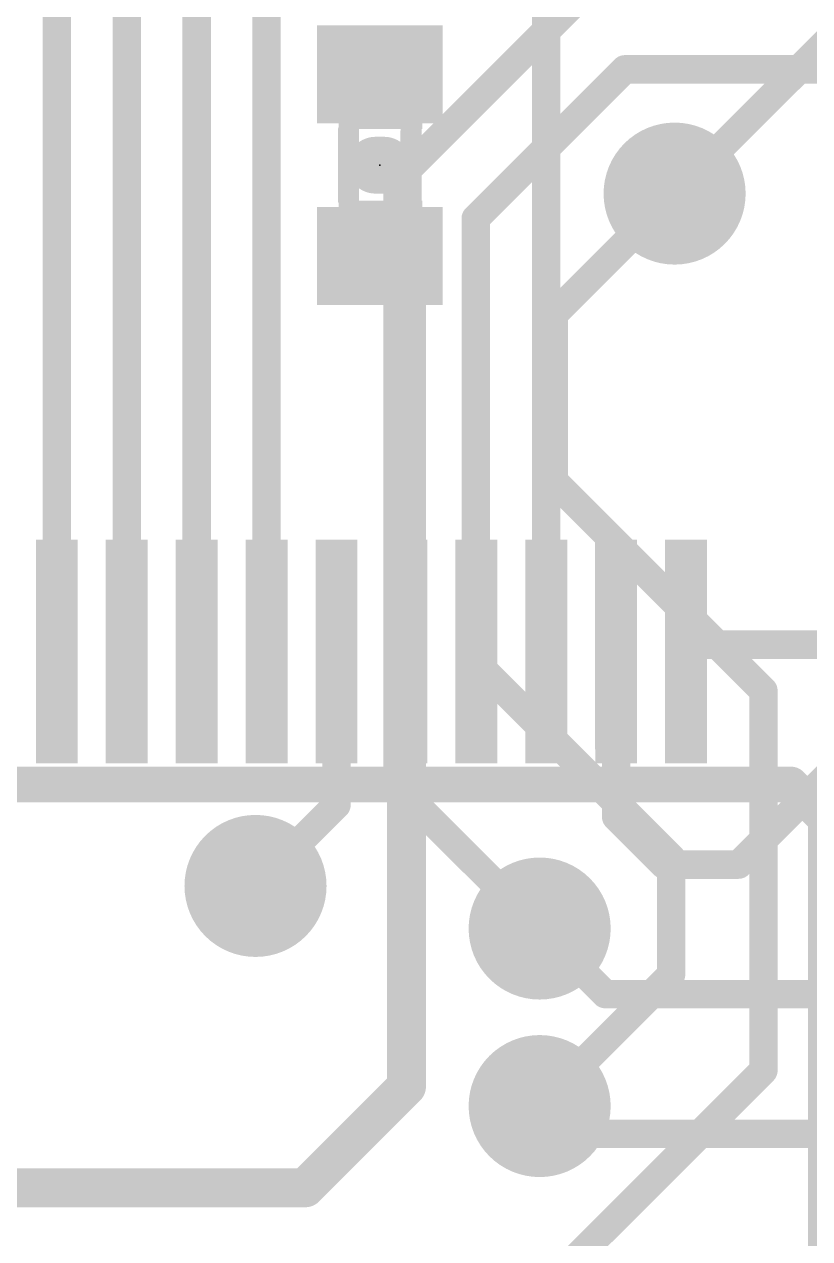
# Model space of a CAD drawing. Extents: x -1 to 63.6, y -0.1 to 40.7.
# Drawn here: x 43.18 to 48.79, y 24.07 to 32.76 of the extents above; entities that cross this region are included whole.
import ezdxf

# ---------------------------------------------------------------- set-up
doc = ezdxf.new("R2010")
doc.units = 0
for name, color, linetype in [('1', 12, 'CONTINUOUS'), ('16', 132, 'CONTINUOUS'), ('18', 110, 'CONTINUOUS'), ('21', 41, 'CONTINUOUS'), ('23', 53, 'CONTINUOUS'), ('51', 53, 'CONTINUOUS')]:
    doc.layers.add(name, color=color, linetype=linetype)

# ---------------------------------------------------------------- blocks, each defined once
blk = doc.blocks.new('RECT')
blk.add_solid([(-0.5, -0.5), (0.5, -0.5), (-0.5, 0.5), (0.5, 0.5)])
blk = doc.blocks.new('ROUNDV')
at = {"const_width": 0.5}
blk.add_lwpolyline([(0, -0.25, 1), (0, 0.25, 1), (0, -0.25)], format="xyb", dxfattribs=at)

msp = doc.modelspace()

# ---------------------------------------------------------------- linework, layer by layer
at = {"layer": '1'}
for points, const_width in [([(44.41, 28.32), (44.41, 38.1)], 0.2032), ([(43.91, 28.32), (43.91, 34.83)], 0.2032), ([(44.91, 28.32), (44.91, 34.75)], 0.2032), ([(43.41, 28.32), (43.41, 34.441)], 0.2032), ([(47.8282, 31.5468), (49.84, 33.5586)], 0.2032), ([(46.91, 28.32), (46.91, 33.321)], 0.2032), ([(45.91, 30.91), (45.72, 31.1)], 0.2032), ([(45.91, 28.32), (45.91, 30.91)], 0.2794), ([(45.41, 27.1728), (45.41, 28.32)], 0.2032), ([(45.91, 25.1582), (45.91, 28.32)], 0.2794), ([(47.41, 27.0882), (47.41, 28.32)], 0.2032), ([(47.91, 28.32), (50.164, 28.32)], 0.2032), ([(48.2854, 26.7462), (49.3268, 27.7876)], 0.2032), ([(44.831, 26.5938), (45.41, 27.1728)], 0.2032), ([(47.41, 27.0882), (47.752, 26.7462)], 0.2032), ([(47.752, 26.7462), (48.2854, 26.7462)], 0.2032), ([(46.863, 26.289), (47.332, 25.82)], 0.2032), ([(47.332, 25.82), (49.91, 25.82)], 0.2032), ([(45.1866, 24.4348), (45.91, 25.1582)], 0.2794), ([(46.863, 25.019), (47.062, 24.82)], 0.2032), ([(47.062, 24.82), (49.91, 24.82)], 0.2032), ([(42.0088, 24.4348), (45.1866, 24.4348)], 0.2794)]:
    msp.add_lwpolyline(points, dxfattribs=dict(at, const_width=const_width))
for points, const_width in [([(47.7923, 31.5827, 1), (47.8641, 31.5109)], 0.1016), ([(45.7559, 31.1359, 1), (45.6841, 31.0641)], 0.1016), ([(45.9799, 30.91, 1), (45.8402, 30.91)], 0.1397), ([(45.8741, 30.8741, 1), (45.9459, 30.9459)], 0.1016), ([(45.4608, 28.32, 1), (45.3592, 28.32)], 0.1016), ([(45.9799, 28.32, 1), (45.8402, 28.32)], 0.1397), ([(47.4608, 28.32, 1), (47.3592, 28.32)], 0.1016), ([(47.91, 28.3708, 1), (47.91, 28.2692)], 0.1016), ([(43.3592, 28.32, 1), (43.4608, 28.32)], 0.1016), ([(43.8592, 28.32, 1), (43.9608, 28.32)], 0.1016), ([(44.3592, 28.32, 1), (44.4608, 28.32)], 0.1016), ([(44.8592, 28.32, 1), (44.9608, 28.32)], 0.1016), ([(45.8402, 28.32, 1), (45.9799, 28.32)], 0.1397), ([(46.8592, 28.32, 1), (46.9608, 28.32)], 0.1016), ([(45.3592, 27.1728, 1), (45.4608, 27.1728)], 0.1016), ([(45.4459, 27.1369, 1), (45.3741, 27.2087)], 0.1016), ([(47.4459, 27.1241, 1), (47.3741, 27.0523)], 0.1016), ([(47.3592, 27.0882, 1), (47.4608, 27.0882)], 0.1016), ([(47.752, 26.797, 1), (47.752, 26.6954)], 0.1016), ([(48.2854, 26.6954, 1), (48.2854, 26.797)], 0.1016), ([(47.7161, 26.7103, 1), (47.7879, 26.7821)], 0.1016), ([(48.2495, 26.7821, 1), (48.3213, 26.7103)], 0.1016), ([(44.7951, 26.6297, 1), (44.8669, 26.5579)], 0.1016), ([(46.8989, 26.3249, 1), (46.8271, 26.2531)], 0.1016), ([(47.332, 25.8708, 1), (47.332, 25.7692)], 0.1016), ([(47.2961, 25.7841, 1), (47.3679, 25.8559)], 0.1016), ([(45.9594, 25.1088, 1), (45.8606, 25.2076)], 0.1397), ([(45.8402, 25.1582, 1), (45.9799, 25.1582)], 0.1397), ([(46.8989, 25.0549, 1), (46.8271, 24.9831)], 0.1016), ([(47.062, 24.8708, 1), (47.062, 24.7692)], 0.1016), ([(47.0261, 24.7841, 1), (47.0979, 24.8559)], 0.1016), ([(45.1372, 24.4842, 1), (45.236, 24.3854)], 0.1397), ([(45.1866, 24.365, 1), (45.1866, 24.5047)], 0.1397)]:
    msp.add_lwpolyline(points, format="xyb", dxfattribs=dict(at, const_width=const_width))
at = {"layer": '16', "const_width": 0.2032}
for points in [[(45.847, 31.6484), (47.1678, 32.9692)], [(46.4058, 31.369), (47.4726, 32.4358)], [(47.4726, 32.4358), (48.9458, 32.4358)], [(45.847, 27.305), (45.847, 31.6484)], [(46.9646, 30.6832), (47.8282, 31.5468)], [(46.4058, 28.194), (46.4058, 31.369)], [(46.9646, 29.4894), (46.9646, 30.6832)], [(48.4632, 27.9908), (46.9646, 29.4894)], [(47.8028, 26.797), (46.4058, 28.194)], [(48.4632, 25.273), (48.4632, 27.9908)], [(46.863, 26.289), (45.847, 27.305)], [(47.8028, 25.9588), (47.8028, 26.797)], [(46.863, 25.019), (47.8028, 25.9588)], [(44.577, 21.3868), (48.4632, 25.273)]]:
    msp.add_lwpolyline(points, dxfattribs=at)
at = {"layer": '16', "const_width": 0.1016}
for points in [[(47.4726, 32.4866, 1), (47.4726, 32.385)], [(47.5085, 32.3999, 1), (47.4367, 32.4717)], [(45.8978, 31.6484, 1), (45.7962, 31.6484)], [(45.8111, 31.6843, 1), (45.8829, 31.6125)], [(47.8641, 31.5109, 1), (47.7923, 31.5827)], [(46.4566, 31.369, 1), (46.355, 31.369)], [(46.3699, 31.4049, 1), (46.4417, 31.3331)], [(47.0154, 30.6832, 1), (46.9138, 30.6832)], [(46.9287, 30.7191, 1), (47.0005, 30.6473)], [(47.0005, 29.5253, 1), (46.9287, 29.4535)], [(46.9138, 29.4894, 1), (47.0154, 29.4894)], [(46.4417, 28.2299, 1), (46.3699, 28.1581)], [(46.355, 28.194, 1), (46.4566, 28.194)], [(48.514, 27.9908, 1), (48.4124, 27.9908)], [(48.4273, 27.9549, 1), (48.4991, 28.0267)], [(45.8829, 27.3409, 1), (45.8111, 27.2691)], [(45.7962, 27.305, 1), (45.8978, 27.305)], [(47.8536, 26.797, 1), (47.752, 26.797)], [(47.7669, 26.7611, 1), (47.8387, 26.8329)], [(46.8271, 26.2531, 1), (46.8989, 26.3249)], [(47.752, 25.9588, 1), (47.8536, 25.9588)], [(47.8387, 25.9229, 1), (47.7669, 25.9947)], [(48.4991, 25.2371, 1), (48.4273, 25.3089)], [(48.4124, 25.273, 1), (48.514, 25.273)], [(46.8271, 25.0549, 1), (46.8989, 24.9831)]]:
    msp.add_lwpolyline(points, format="xyb", dxfattribs=at)
at = {"layer": '21'}
for points, const_width in [([(45.6895, 31.75), (45.7505, 31.75)], 0.4064), ([(35.66, 27.32), (48.66, 27.32)], 0.254), ([(48.66, 27.32), (48.91, 27.07)], 0.254), ([(48.91, 27.07), (48.91, 13.57)], 0.254)]:
    msp.add_lwpolyline(points, dxfattribs=dict(at, const_width=const_width))
for points, const_width in [([(45.6895, 31.8516, 1), (45.6895, 31.6484)], 0.2032), ([(45.7505, 31.6484, 1), (45.7505, 31.8516)], 0.2032), ([(48.7049, 27.3649, 1), (48.6151, 27.2751)], 0.127), ([(48.66, 27.2565, 1), (48.66, 27.3835)], 0.127), ([(48.9735, 27.07, 1), (48.8465, 27.07)], 0.127)]:
    msp.add_lwpolyline(points, format="xyb", dxfattribs=dict(at, const_width=const_width))
at = {"layer": '23'}
msp.add_point((45.72, 31.75), dxfattribs=at)
at = {"layer": '51', "const_width": 0.1524}
for points in [[(45.496, 31.505), (45.496, 31.995)], [(45.944, 31.995), (45.944, 31.505)]]:
    msp.add_lwpolyline(points, dxfattribs=at)
at = {"layer": '51', "const_width": 0.0762}
for points in [[(45.5341, 31.995, 1), (45.4579, 31.995)], [(45.9821, 31.995, 1), (45.9059, 31.995)], [(45.4579, 31.505, 1), (45.5341, 31.505)], [(45.9059, 31.505, 1), (45.9821, 31.505)]]:
    msp.add_lwpolyline(points, format="xyb", dxfattribs=at)

# ---------------------------------------------------------------- block references
at = {"layer": '1', "xscale": 0.7, "yscale": 0.9, "rotation": 90}
for p in [(45.72, 32.4), (45.72, 31.1)]:
    msp.add_blockref('RECT', p, dxfattribs=at)
at = {"layer": '1', "xscale": 0.3, "yscale": 1.5}
for p in [(43.41, 28.32), (43.91, 28.32), (44.41, 28.32), (44.91, 28.32), (45.41, 28.32), (45.91, 28.32), (46.41, 28.32), (46.91, 28.32), (47.41, 28.32), (47.91, 28.32)]:
    msp.add_blockref('RECT', p, dxfattribs=at)
at = {"layer": '18', "xscale": 1.016, "yscale": 1.016}
for p in [(47.8282, 31.5468), (47.8282, 31.5468), (44.831, 26.5938), (44.831, 26.5938), (46.863, 26.289), (46.863, 26.289), (46.863, 25.019), (46.863, 25.019)]:
    msp.add_blockref('ROUNDV', p, dxfattribs=at)
at = {"layer": '51', "xscale": 0.3, "yscale": 0.5999, "rotation": 90}
for p in [(45.7249, 32.1588), (45.7249, 31.346)]:
    msp.add_blockref('RECT', p, dxfattribs=at)
at = {"layer": '51', "yscale": 1.0499}
for p, xscale in [((43.4101, 27.9951), 0.3001), ((43.9101, 27.9951), 0.3003), ((44.4101, 27.9951), 0.3001), ((44.9101, 27.9951), 0.3003), ((45.4101, 27.9951), 0.3001), ((45.9101, 27.9951), 0.3003), ((46.4101, 27.9951), 0.3001), ((46.9101, 27.9951), 0.3003), ((47.4101, 27.9951), 0.3001), ((47.9101, 27.9951), 0.3003)]:
    msp.add_blockref('RECT', p, dxfattribs=dict(at, xscale=xscale))

doc.saveas('drawing.dxf')
